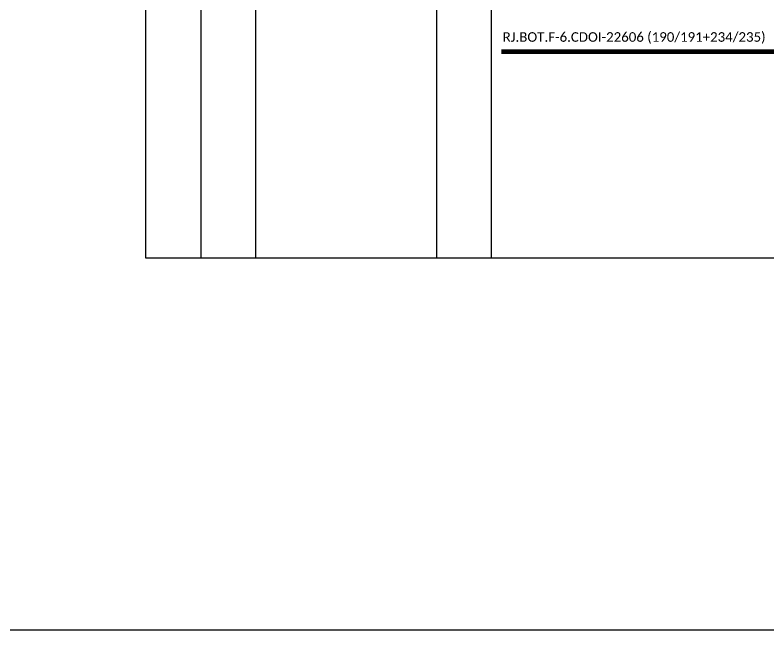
# Model space of a CAD drawing. Header units: metres. Extents: x -1286 to 459, y -500 to 94.
# Drawn here: x 39 to 196.9, y -499.8 to -370.9 of the extents above; entities that cross this region are included whole.
import ezdxf

# ---------------------------------------------------------------- set-up
doc = ezdxf.new("R2010")
doc.units = ezdxf.units.M
doc.styles.add('WMF-Calibri0', font='calibri.ttf')

msp = doc.modelspace()

# ---------------------------------------------------------------- linework, layer by layer
msp.add_lwpolyline([(-381.52, -499.81), (459.48, -499.81), (459.48, 94.19), (-381.52, 94.19)], close=True)
for points in [[(66.3, -232.32), (66.3, -421.81), (413.67, -421.81), (413.67, -232.32)], [(77.87, -232.32), (77.87, -421.81)], [(89.44, -421.81), (89.44, -232.32)], [(127.25, -232.32), (127.25, -421.81)], [(138.82, -421.81), (138.82, -232.32)]]:
    msp.add_lwpolyline(points)
at = {"color": 1, "const_width": 1}
msp.add_lwpolyline([(140.86, -378.6), (201.88, -378.6)], dxfattribs=at)

# ---------------------------------------------------------------- texts
at = {"color": 1, "style": 'WMF-Calibri0'}
msp.add_text('RJ.BOT.F-6.CDOI-22606 (190/191+234/235)', height=2, dxfattribs=at).set_placement((141.15, -376.52))

doc.saveas('drawing.dxf')
